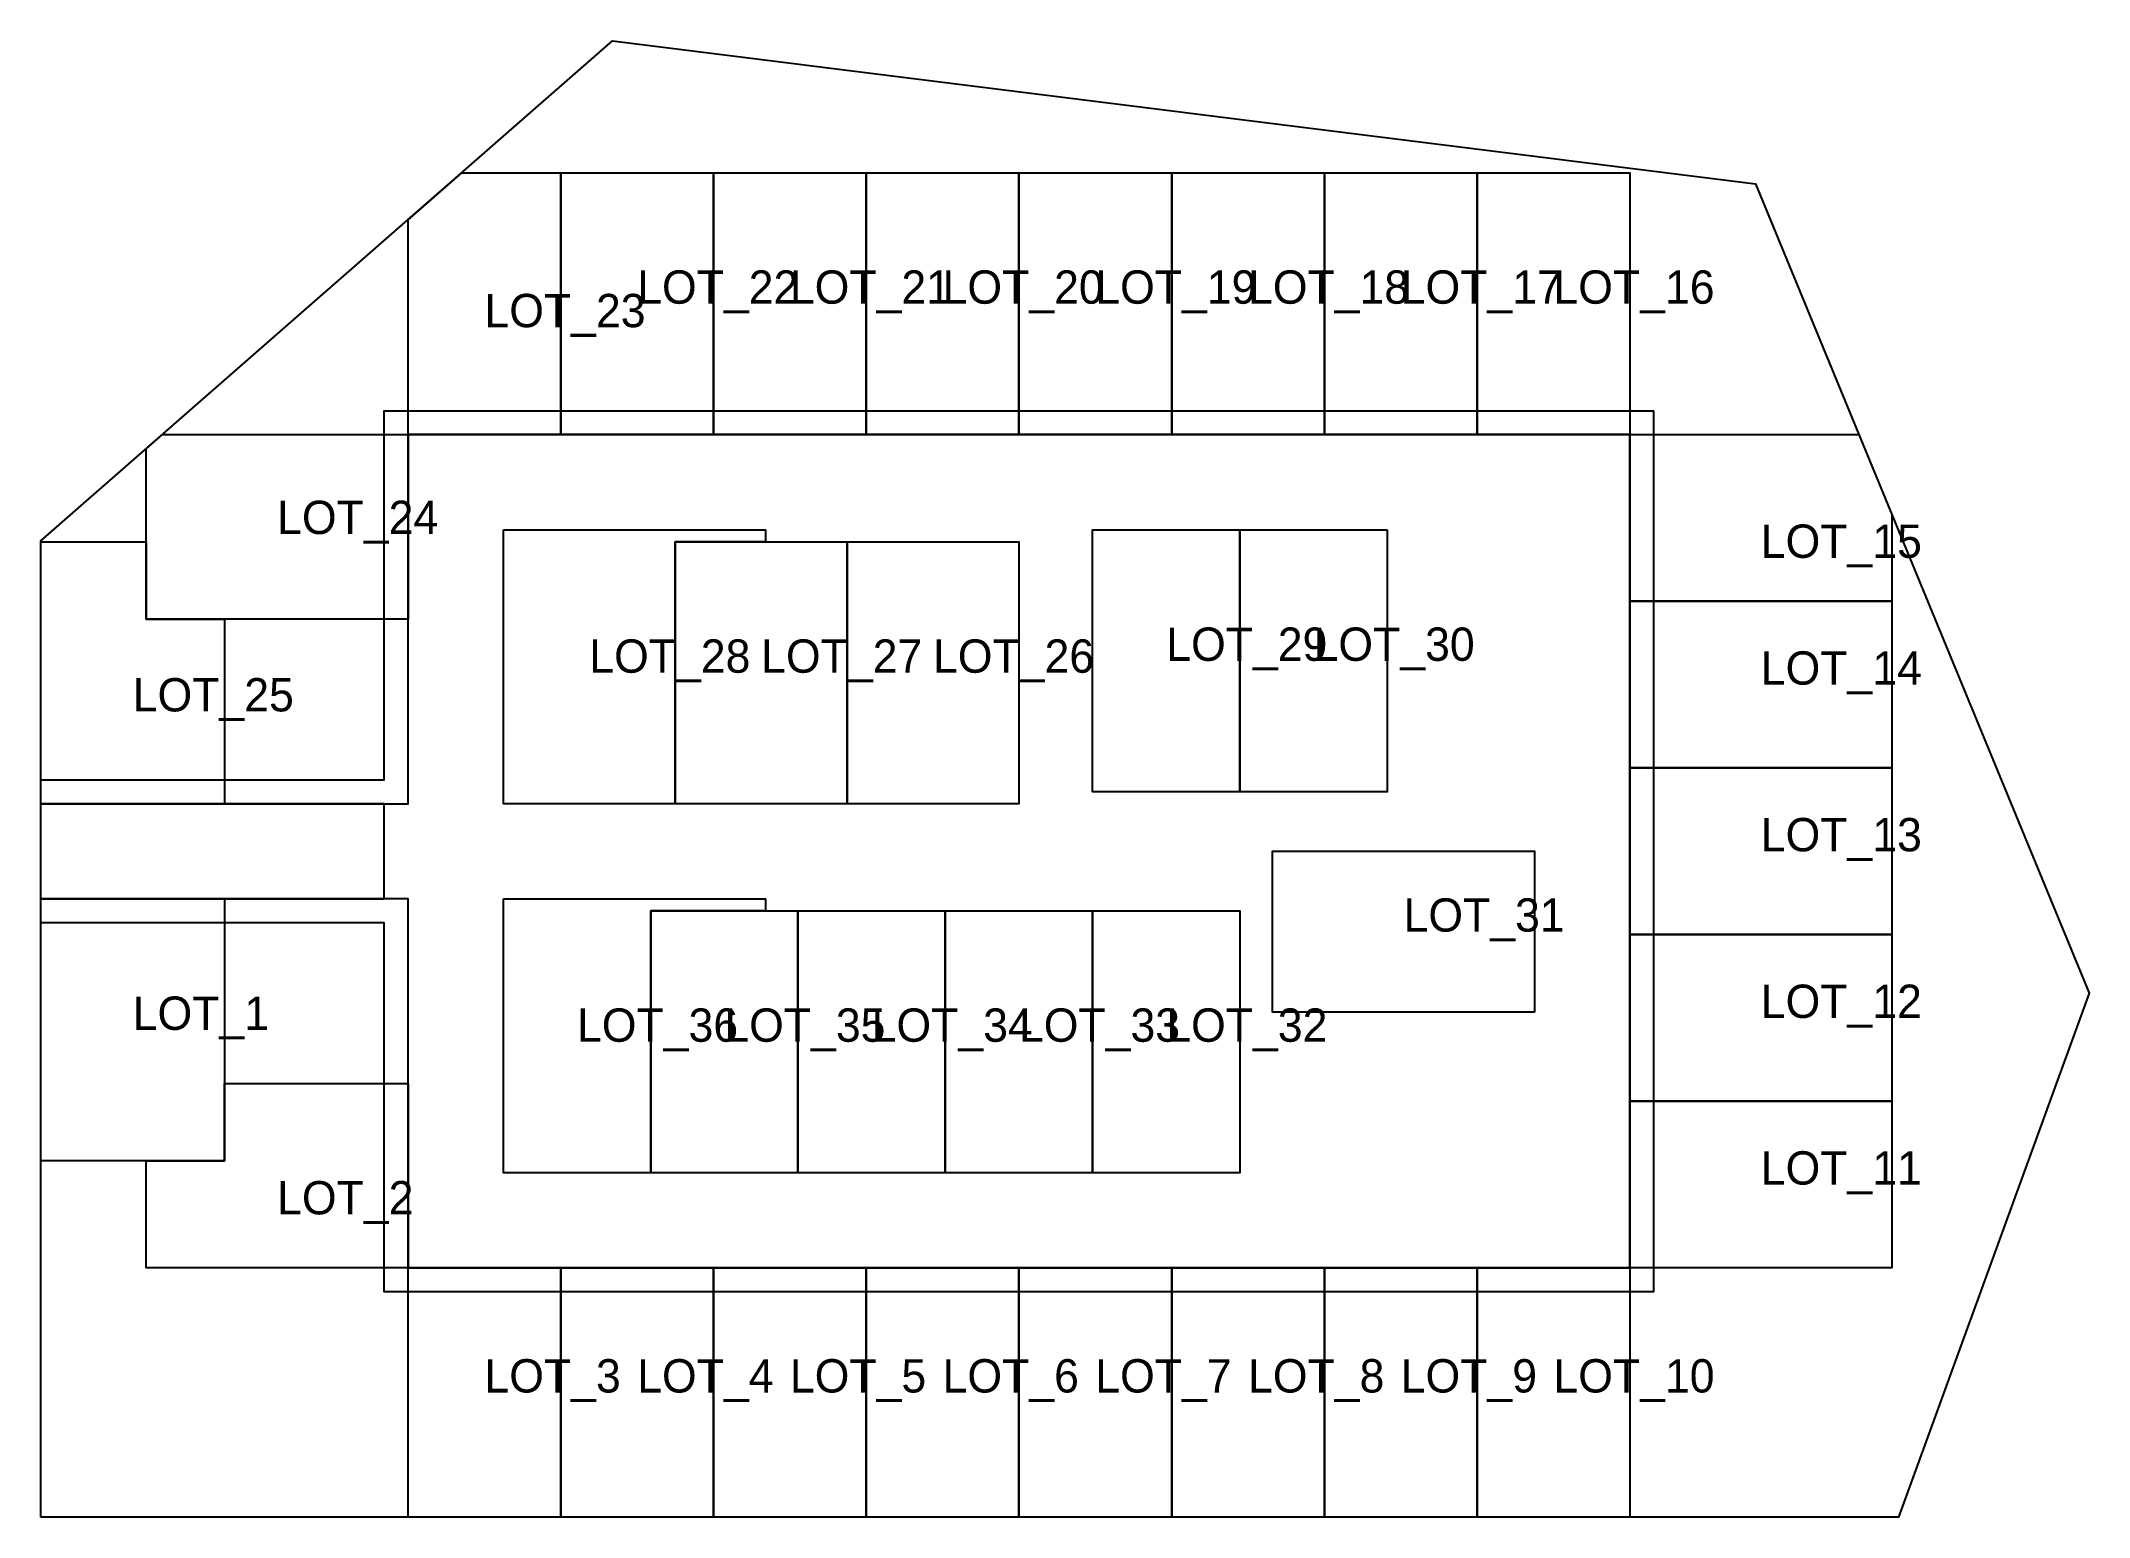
# Model space of a CAD drawing. Header units: metres. Extents: x 0 to 860, y 0 to 620.
import ezdxf

# ---------------------------------------------------------------- set-up
doc = ezdxf.new("R2010")
doc.units = ezdxf.units.M
for name, color, linetype in [('EASEMENTS', 5, 'Continuous'), ('LOT_LABELS', 2, 'Continuous'), ('LOT_LINES', 3, 'Continuous'), ('OPT_ROAD', 6, 'Continuous'), ('PARCEL', 7, 'Continuous')]:
    doc.layers.add(name, color=color, linetype=linetype)

msp = doc.modelspace()

# ---------------------------------------------------------------- linework, layer by layer
at = {"layer": 'EASEMENTS'}
msp.add_lwpolyline([(144.17, 259.63), (144.17, 299.63), (0, 299.63), (0, 309.63), (144.17, 309.63), (144.17, 464.63), (677.17, 464.63), (677.17, 94.63), (144.17, 94.63), (144.17, 249.63), (0, 249.63), (0, 259.63)], close=True, dxfattribs=at)
at = {"layer": 'LOT_LINES'}
for points in [[(154.17, 454.63), (154.17, 544.9), (176.72, 564.63), (218.3, 564.63), (218.3, 454.63)], [(218.3, 454.63), (218.3, 564.63), (282.42, 564.63), (282.42, 454.63)], [(282.42, 454.63), (282.42, 564.63), (346.55, 564.63), (346.55, 454.63)], [(346.55, 454.63), (346.55, 564.63), (410.67, 564.63), (410.67, 454.63)], [(410.67, 454.63), (410.67, 564.63), (474.8, 564.63), (474.8, 454.63)], [(474.8, 454.63), (474.8, 564.63), (538.92, 564.63), (538.92, 454.63)], [(538.92, 454.63), (538.92, 564.63), (603.05, 564.63), (603.05, 454.63)], [(603.05, 454.63), (603.05, 564.63), (667.17, 564.63), (667.17, 454.63)], [(154.17, 377.13), (44.17, 377.13), (44.17, 448.65), (51, 454.63), (154.17, 454.63)], [(667.17, 454.63), (763.39, 454.63), (777.17, 421.16), (777.17, 384.63), (667.17, 384.63)], [(194.17, 414.63), (304.17, 414.63), (304.17, 409.63), (266.34, 409.63), (266.34, 299.63), (194.17, 299.63)], [(503.46, 414.63), (503.46, 304.63), (441.6, 304.63), (441.6, 414.63)], [(565.31, 414.63), (565.31, 304.63), (503.46, 304.63), (503.46, 414.63)], [(0, 299.63), (0, 409.63), (44.17, 409.63), (44.17, 377.13), (77.09, 377.13), (77.09, 299.63)], [(266.34, 299.63), (266.34, 409.63), (338.5, 409.63), (338.5, 299.63)], [(338.5, 299.63), (338.5, 409.63), (410.67, 409.63), (410.67, 299.63)], [(667.17, 384.63), (777.17, 384.63), (777.17, 314.63), (667.17, 314.63)], [(667.17, 314.63), (777.17, 314.63), (777.17, 244.63), (667.17, 244.63)], [(627.17, 212.13), (517.17, 212.13), (517.17, 279.63), (627.17, 279.63)], [(77.09, 259.63), (77.09, 149.63), (0, 149.63), (0, 259.63)], [(194.17, 259.63), (304.17, 259.63), (304.17, 254.63), (256.03, 254.63), (256.03, 144.63), (194.17, 144.63)], [(256.03, 144.63), (256.03, 254.63), (317.88, 254.63), (317.88, 144.63)], [(317.88, 144.63), (317.88, 254.63), (379.74, 254.63), (379.74, 144.63)], [(379.74, 144.63), (379.74, 254.63), (441.6, 254.63), (441.6, 144.63)], [(441.6, 144.63), (441.6, 254.63), (503.46, 254.63), (503.46, 144.63)], [(667.17, 244.63), (777.17, 244.63), (777.17, 174.63), (667.17, 174.63)], [(154.17, 104.63), (44.17, 104.63), (44.17, 149.63), (77.09, 149.63), (77.09, 182.13), (154.17, 182.13)], [(667.17, 174.63), (777.17, 174.63), (777.17, 104.63), (667.17, 104.63)], [(218.3, 104.63), (218.3, 0), (154.17, 0), (154.17, 104.63)], [(282.42, 104.63), (282.42, 0), (218.3, 0), (218.3, 104.63)], [(346.55, 104.63), (346.55, 0), (282.42, 0), (282.42, 104.63)], [(410.67, 104.63), (410.67, 0), (346.55, 0), (346.55, 104.63)], [(474.8, 104.63), (474.8, 0), (410.67, 0), (410.67, 104.63)], [(538.92, 104.63), (538.92, 0), (474.8, 0), (474.8, 104.63)], [(603.05, 104.63), (603.05, 0), (538.92, 0), (538.92, 104.63)], [(667.17, 104.63), (667.17, 0), (603.05, 0), (603.05, 104.63)]]:
    msp.add_lwpolyline(points, close=True, dxfattribs=at)
at = {"layer": 'OPT_ROAD'}
msp.add_lwpolyline([(0, 299.63), (154.17, 299.63), (154.17, 454.63), (667.17, 454.63), (667.17, 104.63), (154.17, 104.63), (154.17, 259.63), (0, 259.63)], close=True, dxfattribs=at)
at = {"layer": 'PARCEL'}
msp.add_lwpolyline([(0, 0), (0, 410), (240, 620), (720, 560), (860, 220), (780, 0)], close=True, dxfattribs=at)

# ---------------------------------------------------------------- texts
at = {"layer": 'LOT_LABELS'}
for s, p in [('LOT_22', (250.36, 509.63)), ('LOT_21', (314.48, 509.63)), ('LOT_20', (378.61, 509.63)), ('LOT_19', (442.73, 509.63)), ('LOT_18', (506.86, 509.63)), ('LOT_17', (570.98, 509.63)), ('LOT_16', (635.11, 509.63)), ('LOT_23', (186.23, 499.76)), ('LOT_24', (99.17, 412.89)), ('LOT_15', (722.17, 402.89)), ('LOT_29', (472.53, 359.63)), ('LOT_30', (534.38, 359.63)), ('LOT_28', (230.25, 354.63)), ('LOT_27', (302.42, 354.63)), ('LOT_26', (374.59, 354.63)), ('LOT_14', (722.17, 349.63)), ('LOT_25', (38.54, 338.38)), ('LOT_13', (722.17, 279.63)), ('LOT_31', (572.17, 245.88)), ('LOT_12', (722.17, 209.63)), ('LOT_1', (38.54, 204.63)), ('LOT_36', (225.1, 199.63)), ('LOT_35', (286.96, 199.63)), ('LOT_34', (348.81, 199.63)), ('LOT_33', (410.67, 199.63)), ('LOT_32', (472.53, 199.63)), ('LOT_11', (722.17, 139.63)), ('LOT_2', (99.17, 127.13)), ('LOT_3', (186.23, 52.31)), ('LOT_4', (250.36, 52.31)), ('LOT_5', (314.48, 52.31)), ('LOT_6', (378.61, 52.31)), ('LOT_7', (442.73, 52.31)), ('LOT_8', (506.86, 52.31)), ('LOT_9', (570.98, 52.31)), ('LOT_10', (635.11, 52.31))]:
    msp.add_text(s, height=14, dxfattribs=at).set_placement(p)

doc.saveas('drawing.dxf')
